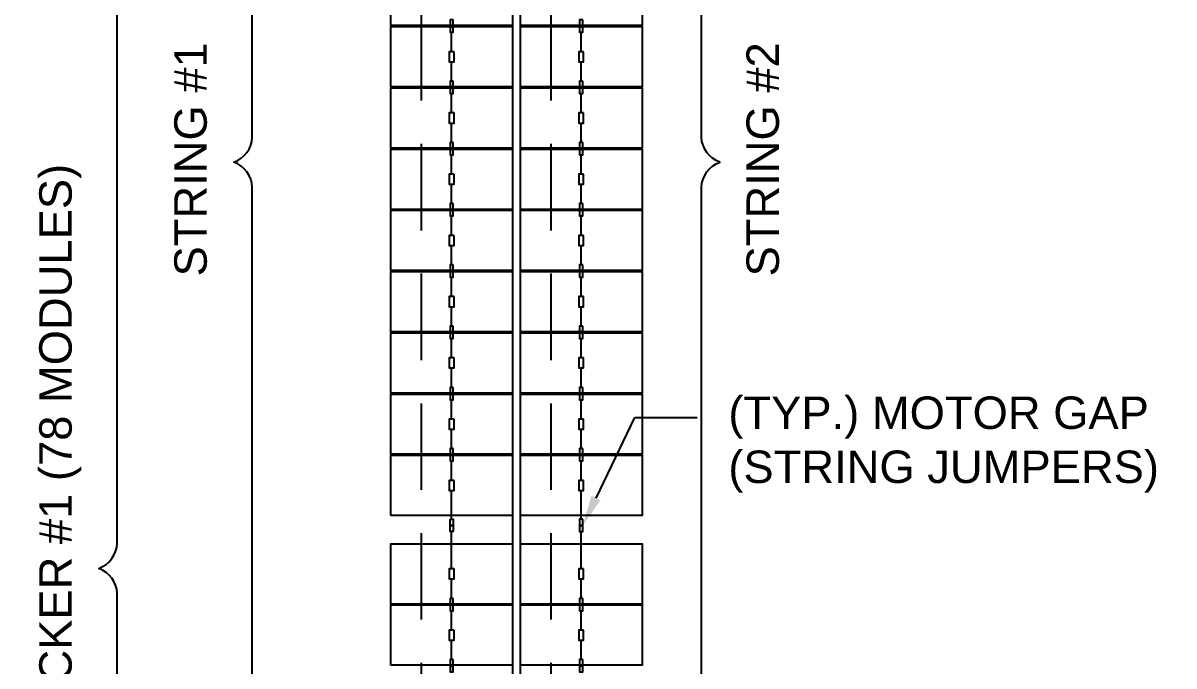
# Model space of a CAD drawing. Header units: inches. Extents: x -4 to 3761, y -12 to 63679.
# Drawn here: x 6.632 to 9.956, y 14.8 to 16.659 of the extents above; entities that cross this region are included whole.
import ezdxf
from ezdxf import colors
from ezdxf.entities.mleader import LeaderData, LeaderLine
from ezdxf.math import Vec2, Vec3

# ---------------------------------------------------------------- set-up
doc = ezdxf.new("R2010")
doc.units = ezdxf.units.IN
doc.header["$MEASUREMENT"] = 0
doc.linetypes.add('HIDDEN', pattern=[0.375, 0.25, -0.125])
for name, color, linetype in [('E-HARN-COMP', 8, 'Continuous'), ('E-TRNK-CABL-NEG', 170, 'HIDDEN'), ('E-TRUNK-CABLE-POS', 10, 'HIDDEN'), ('G-ANNO-TEXT', 1, 'Continuous'), ('PVcase PV Modules (full frames)', 142, 'Continuous')]:
    doc.layers.add(name, color=color, linetype=linetype)
doc.styles.add('NEI-A', font='arial.ttf')

# ---------------------------------------------------------------- blocks, each defined once
blk = doc.blocks.new('HT72-18X (2x39)')
for points in [[(49978.573, 17293.928), (49978.573, 17143.993), (49979.065, 17143.993), (49979.065, 17293.928), (49978.573, 17293.928)], [(49971.076, 17251.928), (49971.076, 17255.645), (49978.573, 17255.645), (49978.573, 17251.928), (49971.076, 17251.928)], [(49979.065, 17251.928), (49979.065, 17255.645), (49986.562, 17255.645), (49986.562, 17251.928), (49979.065, 17251.928)], [(49971.076, 17248.152), (49971.076, 17251.869), (49978.573, 17251.869), (49978.573, 17248.152), (49971.076, 17248.152)], [(49979.065, 17248.152), (49979.065, 17251.869), (49986.562, 17251.869), (49986.562, 17248.152), (49979.065, 17248.152)], [(49971.076, 17244.375), (49971.076, 17248.093), (49978.573, 17248.093), (49978.573, 17244.375), (49971.076, 17244.375)], [(49979.065, 17244.375), (49979.065, 17248.093), (49986.562, 17248.093), (49986.562, 17244.375), (49979.065, 17244.375)], [(49971.076, 17240.599), (49971.076, 17244.316), (49978.573, 17244.316), (49978.573, 17240.599), (49971.076, 17240.599)], [(49979.065, 17240.599), (49979.065, 17244.316), (49986.562, 17244.316), (49986.562, 17240.599), (49979.065, 17240.599)], [(49971.076, 17236.823), (49971.076, 17240.54), (49978.573, 17240.54), (49978.573, 17236.823), (49971.076, 17236.823)], [(49979.065, 17236.823), (49979.065, 17240.54), (49986.562, 17240.54), (49986.562, 17236.823), (49979.065, 17236.823)], [(49971.076, 17233.047), (49971.076, 17236.764), (49978.573, 17236.764), (49978.573, 17233.047), (49971.076, 17233.047)], [(49979.065, 17233.047), (49979.065, 17236.764), (49986.562, 17236.764), (49986.562, 17233.047), (49979.065, 17233.047)], [(49971.076, 17229.27), (49971.076, 17232.988), (49978.573, 17232.988), (49978.573, 17229.27), (49971.076, 17229.27)], [(49979.065, 17229.27), (49979.065, 17232.988), (49986.562, 17232.988), (49986.562, 17229.27), (49979.065, 17229.27)], [(49971.076, 17225.494), (49971.076, 17229.211), (49978.573, 17229.211), (49978.573, 17225.494), (49971.076, 17225.494)], [(49979.065, 17225.494), (49979.065, 17229.211), (49986.562, 17229.211), (49986.562, 17225.494), (49979.065, 17225.494)], [(49971.076, 17221.718), (49971.076, 17225.435), (49978.573, 17225.435), (49978.573, 17221.718), (49971.076, 17221.718)], [(49979.065, 17221.718), (49979.065, 17225.435), (49986.562, 17225.435), (49986.562, 17221.718), (49979.065, 17221.718)], [(49971.076, 17216.262), (49971.076, 17219.979), (49978.573, 17219.979), (49978.573, 17216.262), (49971.076, 17216.262)], [(49979.065, 17216.262), (49979.065, 17219.979), (49986.562, 17219.979), (49986.562, 17216.262), (49979.065, 17216.262)], [(49971.076, 17212.486), (49971.076, 17216.203), (49978.573, 17216.203), (49978.573, 17212.486), (49971.076, 17212.486)], [(49979.065, 17212.486), (49979.065, 17216.203), (49986.562, 17216.203), (49986.562, 17212.486), (49979.065, 17212.486)]]:
    blk.add_lwpolyline(points)

msp = doc.modelspace()

# ---------------------------------------------------------------- linework, layer by layer
at = {"layer": 'E-HARN-COMP'}
for points in [[(7.8742, 16.6675), (7.8652, 16.6675), (7.8652, 16.6497), (7.8742, 16.6497)], [(8.2487, 16.6675), (8.2396, 16.6675), (8.2396, 16.6497), (8.2487, 16.6497)], [(7.8742, 16.6497), (7.8652, 16.6497), (7.8652, 16.6319), (7.8742, 16.6319)], [(8.2487, 16.6497), (8.2396, 16.6497), (8.2396, 16.6319), (8.2487, 16.6319)], [(7.8768, 16.5758), (7.8626, 16.5758), (7.8626, 16.5467), (7.8768, 16.5467)], [(8.2512, 16.5758), (8.2371, 16.5758), (8.2371, 16.5467), (8.2512, 16.5467)], [(7.8742, 16.4905), (7.8652, 16.4905), (7.8652, 16.4727), (7.8742, 16.4727)], [(7.8742, 16.4727), (7.8652, 16.4727), (7.8652, 16.4549), (7.8742, 16.4549)], [(8.2487, 16.4905), (8.2396, 16.4905), (8.2396, 16.4727), (8.2487, 16.4727)], [(8.2487, 16.4727), (8.2396, 16.4727), (8.2396, 16.4549), (8.2487, 16.4549)], [(7.8768, 16.3988), (7.8626, 16.3988), (7.8626, 16.3696), (7.8768, 16.3696)], [(8.2512, 16.3988), (8.2371, 16.3988), (8.2371, 16.3696), (8.2512, 16.3696)], [(7.8742, 16.3135), (7.8652, 16.3135), (7.8652, 16.2957), (7.8742, 16.2957)], [(7.8742, 16.2957), (7.8652, 16.2957), (7.8652, 16.2779), (7.8742, 16.2779)], [(8.2487, 16.3135), (8.2396, 16.3135), (8.2396, 16.2957), (8.2487, 16.2957)], [(8.2487, 16.2957), (8.2396, 16.2957), (8.2396, 16.2779), (8.2487, 16.2779)], [(7.8768, 16.2217), (7.8626, 16.2217), (7.8626, 16.1926), (7.8768, 16.1926)], [(8.2512, 16.2217), (8.2371, 16.2217), (8.2371, 16.1926), (8.2512, 16.1926)], [(7.8742, 16.1365), (7.8652, 16.1365), (7.8652, 16.1187), (7.8742, 16.1187)], [(8.2487, 16.1365), (8.2396, 16.1365), (8.2396, 16.1187), (8.2487, 16.1187)], [(7.8742, 16.1187), (7.8652, 16.1187), (7.8652, 16.1009), (7.8742, 16.1009)], [(8.2487, 16.1187), (8.2396, 16.1187), (8.2396, 16.1009), (8.2487, 16.1009)], [(7.8768, 16.0447), (7.8626, 16.0447), (7.8626, 16.0156), (7.8768, 16.0156)], [(8.2512, 16.0447), (8.2371, 16.0447), (8.2371, 16.0156), (8.2512, 16.0156)], [(7.8742, 15.9595), (7.8652, 15.9595), (7.8652, 15.9417), (7.8742, 15.9417)], [(8.2487, 15.9595), (8.2396, 15.9595), (8.2396, 15.9417), (8.2487, 15.9417)], [(7.8742, 15.9417), (7.8652, 15.9417), (7.8652, 15.9238), (7.8742, 15.9238)], [(8.2487, 15.9417), (8.2396, 15.9417), (8.2396, 15.9238), (8.2487, 15.9238)], [(7.8768, 15.8677), (7.8626, 15.8677), (7.8626, 15.8386), (7.8768, 15.8386)], [(8.2512, 15.8677), (8.2371, 15.8677), (8.2371, 15.8386), (8.2512, 15.8386)], [(7.8742, 15.7825), (7.8652, 15.7825), (7.8652, 15.7647), (7.8742, 15.7647)], [(7.8742, 15.7647), (7.8652, 15.7647), (7.8652, 15.7468), (7.8742, 15.7468)], [(8.2487, 15.7825), (8.2396, 15.7825), (8.2396, 15.7647), (8.2487, 15.7647)], [(8.2487, 15.7647), (8.2396, 15.7647), (8.2396, 15.7468), (8.2487, 15.7468)], [(7.8768, 15.6907), (7.8626, 15.6907), (7.8626, 15.6616), (7.8768, 15.6616)], [(8.2512, 15.6907), (8.2371, 15.6907), (8.2371, 15.6616), (8.2512, 15.6616)], [(7.8742, 15.6055), (7.8652, 15.6055), (7.8652, 15.5876), (7.8742, 15.5876)], [(8.2487, 15.6055), (8.2396, 15.6055), (8.2396, 15.5876), (8.2487, 15.5876)], [(7.8742, 15.5876), (7.8652, 15.5876), (7.8652, 15.5698), (7.8742, 15.5698)], [(8.2487, 15.5876), (8.2396, 15.5876), (8.2396, 15.5698), (8.2487, 15.5698)], [(7.8768, 15.5137), (7.8626, 15.5137), (7.8626, 15.4846), (7.8768, 15.4846)], [(8.2512, 15.5137), (8.2371, 15.5137), (8.2371, 15.4846), (8.2512, 15.4846)], [(7.8742, 15.4285), (7.8652, 15.4285), (7.8652, 15.4106), (7.8742, 15.4106)], [(8.2487, 15.4285), (8.2396, 15.4285), (8.2396, 15.4106), (8.2487, 15.4106)], [(7.8742, 15.4106), (7.8652, 15.4106), (7.8652, 15.3928), (7.8742, 15.3928)], [(8.2487, 15.4106), (8.2396, 15.4106), (8.2396, 15.3928), (8.2487, 15.3928)], [(7.8768, 15.3367), (7.8626, 15.3367), (7.8626, 15.3076), (7.8768, 15.3076)], [(8.2512, 15.3367), (8.2371, 15.3367), (8.2371, 15.3076), (8.2512, 15.3076)], [(7.8652, 15.2243), (7.8742, 15.2243), (7.8742, 15.2065), (7.8652, 15.2065)], [(7.8652, 15.2065), (7.8742, 15.2065), (7.8742, 15.1887), (7.8652, 15.1887)], [(8.2487, 15.2243), (8.2396, 15.2243), (8.2396, 15.2065), (8.2487, 15.2065)], [(8.2487, 15.2065), (8.2396, 15.2065), (8.2396, 15.1887), (8.2487, 15.1887)], [(7.8768, 15.0809), (7.8626, 15.0809), (7.8626, 15.0518), (7.8768, 15.0518)], [(8.2512, 15.0809), (8.2371, 15.0809), (8.2371, 15.0518), (8.2512, 15.0518)], [(7.8742, 14.9957), (7.8652, 14.9957), (7.8652, 14.9779), (7.8742, 14.9779)], [(8.2487, 14.9957), (8.2396, 14.9957), (8.2396, 14.9779), (8.2487, 14.9779)], [(7.8742, 14.9779), (7.8652, 14.9779), (7.8652, 14.96), (7.8742, 14.96)], [(8.2487, 14.9779), (8.2396, 14.9779), (8.2396, 14.96), (8.2487, 14.96)], [(7.8768, 14.9039), (7.8626, 14.9039), (7.8626, 14.8748), (7.8768, 14.8748)], [(8.2512, 14.9039), (8.2371, 14.9039), (8.2371, 14.8748), (8.2512, 14.8748)], [(7.8742, 14.8187), (7.8652, 14.8187), (7.8652, 14.8009), (7.8742, 14.8009)], [(7.8742, 14.8009), (7.8652, 14.8009), (7.8652, 14.783), (7.8742, 14.783)], [(8.2487, 14.8187), (8.2396, 14.8187), (8.2396, 14.8009), (8.2487, 14.8009)], [(8.2487, 14.8009), (8.2396, 14.8009), (8.2396, 14.783), (8.2487, 14.783)]]:
    msp.add_lwpolyline(points, close=True, dxfattribs=at)
at = {"layer": 'E-TRNK-CABL-NEG'}
for points in [[(7.8697, 16.4905), (7.8697, 16.5467)], [(8.2442, 16.4905), (8.2442, 16.5467)], [(7.8697, 16.3135), (7.8697, 16.3696)], [(8.2442, 16.3135), (8.2442, 16.3696)], [(7.8697, 16.1365), (7.8697, 16.1926)], [(8.2442, 16.1365), (8.2442, 16.1926)], [(7.8697, 15.9595), (7.8697, 16.0156)], [(8.2442, 15.9595), (8.2442, 16.0156)], [(7.8697, 15.7825), (7.8697, 15.8386)], [(8.2442, 15.7825), (8.2442, 15.8386)], [(7.8697, 15.6055), (7.8697, 15.6616)], [(8.2442, 15.6055), (8.2442, 15.6616)], [(7.8697, 15.4285), (7.8697, 15.4846)], [(8.2442, 15.4285), (8.2442, 15.4846)], [(7.8697, 15.2243), (7.8697, 15.3076)], [(8.2442, 15.2243), (8.2442, 15.3076)], [(7.8697, 14.9957), (7.8697, 15.0518)], [(8.2442, 14.9957), (8.2442, 15.0518)], [(7.8697, 14.8187), (7.8697, 14.8748)], [(8.2442, 14.8187), (8.2442, 14.8748)]]:
    msp.add_lwpolyline(points, dxfattribs=at)
at = {"layer": 'E-TRUNK-CABLE-POS'}
for points in [[(8.2442, 18.5229), (8.2442, 18.5592), (8.1563, 18.5592), (8.1563, 13.9418), (7.694, 13.9418)], [(7.8697, 18.5229), (7.8697, 18.5592), (7.7818, 18.5592), (7.7818, 13.9674), (7.694, 13.9674)], [(7.8697, 16.5758), (7.8697, 16.6319)], [(8.2442, 16.5758), (8.2442, 16.6319)], [(7.8697, 16.3988), (7.8697, 16.4549)], [(8.2442, 16.3988), (8.2442, 16.4549)], [(7.8697, 16.2217), (7.8697, 16.2779)], [(8.2442, 16.2217), (8.2442, 16.2779)], [(7.8697, 16.0447), (7.8697, 16.1009)], [(8.2442, 16.0447), (8.2442, 16.1009)], [(7.8697, 15.8677), (7.8697, 15.9238)], [(8.2442, 15.8677), (8.2442, 15.9238)], [(7.8697, 15.6907), (7.8697, 15.7468)], [(8.2442, 15.6907), (8.2442, 15.7468)], [(7.8697, 15.5137), (7.8697, 15.5698)], [(8.2442, 15.5137), (8.2442, 15.5698)], [(7.8697, 15.3367), (7.8697, 15.3928)], [(8.2442, 15.3367), (8.2442, 15.3928)], [(7.8697, 15.0809), (7.8697, 15.1887)], [(8.2442, 15.0809), (8.2442, 15.1887)], [(7.8697, 14.9039), (7.8697, 14.96)], [(8.2442, 14.9039), (8.2442, 14.96)]]:
    msp.add_lwpolyline(points, dxfattribs=at)
at = {"layer": 'G-ANNO-TEXT', "flags": 128}
for points in [[(6.9573, 11.5692, -0.298343), (6.904, 11.6415), (6.904, 15.01, 0.298343), (6.8507, 15.0823, 0.298343), (6.904, 15.1546), (6.904, 18.5232, -0.298343), (6.9573, 18.5955)], [(7.3474, 13.9172, -0.298343), (7.2941, 13.9895), (7.2941, 16.184, 0.298343), (7.2408, 16.2563, 0.298343), (7.2941, 16.3286), (7.2941, 18.5232, -0.298343), (7.3474, 18.5955)], [(8.5379, 13.9172, 0.298343), (8.5913, 13.9895), (8.5913, 16.184, -0.298343), (8.6446, 16.2563, -0.298343), (8.5913, 16.3286), (8.5913, 18.5232, 0.298343), (8.5379, 18.5955)]]:
    msp.add_lwpolyline(points, format="xyb", dxfattribs=at)

# ---------------------------------------------------------------- block references
at = {"layer": 'PVcase PV Modules (full frames)', "color": 144, "true_color": 0x007ca5, "xscale": 0.046875, "yscale": 0.046875, "zscale": 0.046875}
msp.add_blockref('HT72-18X (2x39)', (-2334.7002, -792.033), dxfattribs=at)

# ---------------------------------------------------------------- texts
at = {"layer": 'G-ANNO-TEXT', "char_height": 0.09375, "rotation": 90, "style": 'NEI-A', "bg_fill": 3, "box_fill_scale": 1.5, "bg_fill_color": 256, "bg_fill_transparency": 0}
for s, insert, width, attachment_point in [('STRING #1', (7.0687, 16.6029, -0.1789), 0.653734, 3), ('STRING #2', (8.8166, 16.6029, -0.1789), 0.670873, 9), ('TRACKER #1 (78 MODULES)', (6.6786, 16.2515, -0.1789), 2.47783, 3)]:
    msp.add_mtext(s, dxfattribs=dict(at, insert=insert, width=width, attachment_point=attachment_point))

# ---------------------------------------------------------------- next in the draw order: leaders
at = {"layer": 'G-ANNO-TEXT'}
ml = msp.add_multileader_mtext('Standard', dxfattribs=at)
ml.set_content('(TYP.) MOTOR GAP\\P(STRING JUMPERS)', color=256, style='NEI-A')
ml.set_leader_properties()
ml.build(insert=Vec2(0, 0))
ml.multileader.update_dxf_attribs({"dogleg_length": 0.36, "arrow_head_size": 0.0879})
ctx = ml.context
ctx.base_point, ctx.char_height, ctx.arrow_head_size, ctx.landing_gap_size, ctx.plane_origin = Vec3(8.5791, 15.5184, -0.0895), 0.09375, 0.0879, 0.09, Vec3(33.2324, -9.2353, -0.0895)
notes = []
notes.append((ctx, [(0, (1, 1, 0), (8.399, 15.5184, -0.0895), (1, 0), 0.1801, [(1, [(8.2487, 15.2065, -0.0895)], 0, [])])]))
ctx.mtext.insert, ctx.mtext.width, ctx.mtext.flow_direction = Vec3(8.6691, 15.5791, -0.0895), 1.240407, 5
ctx.mtext.has_bg_fill, ctx.mtext.bg_color, ctx.mtext.bg_scale_factor, ctx.mtext.bg_transparency, ctx.mtext.use_window_bg_color = 1, -1073741824, 1.5, 0, 1
for ctx, leaders in notes:
    for number, flags, end, landing, length, lines in leaders:
        leader = LeaderData()
        leader.index, (leader.has_last_leader_line, leader.has_dogleg_vector, leader.attachment_direction) = number, flags
        leader.last_leader_point, leader.dogleg_vector, leader.dogleg_length = Vec3(end), Vec3(landing), length
        for number, points, colour, breaks in lines:
            line = LeaderLine()
            line.index, line.vertices, line.color, line.breaks = number, Vec3.list(points), colors.encode_raw_color(colour), breaks
            leader.lines.append(line)
        ctx.leaders.append(leader)

doc.saveas('drawing.dxf')
